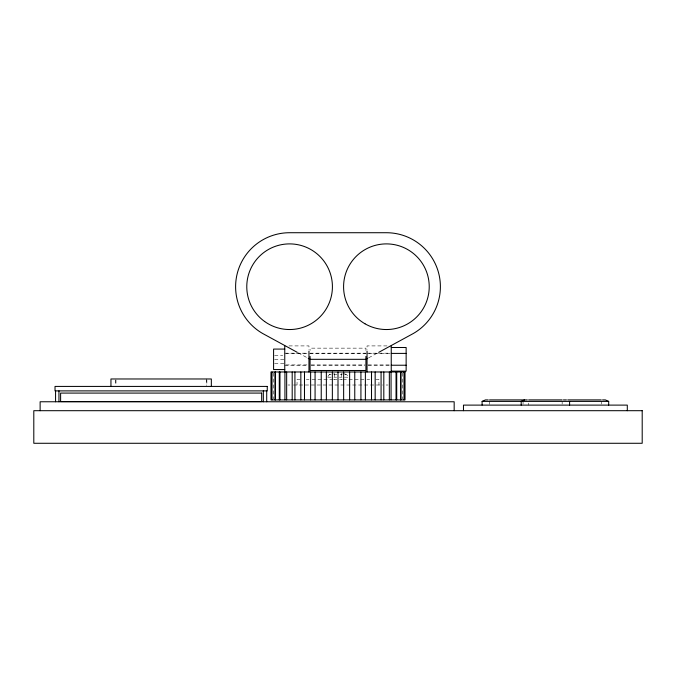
<?xml version="1.0" encoding="UTF-8"?>
<svg xmlns="http://www.w3.org/2000/svg" width="676" height="676" viewBox="0 0 676 676"><rect width="100%" height="100%" fill="white"/><g stroke="black" fill="none" stroke-linecap="round" stroke-linejoin="round"><path stroke-width="0.51" stroke-dasharray="3.38 2.54" d="M327.902 376.49L329.44 374.394L333.31 373.498M368.665 357.824L377.791 352.855M288.965 345.909L308.957 345.909L308.957 349.838M387.035 345.909L367.043 345.909L367.043 349.838M284.757 353.176L295.277 353.176M296.333 353.176L307.91 353.176M310.073 353.176L365.927 353.176M367.043 353.176L377.563 353.176M378.619 353.176L390.196 353.176M285.813 353.734L391.243 353.734M274.6 355.289L282.729 355.289M274.6 359.319L284.757 359.319M274.6 363.35L284.757 363.35M285.813 364.905L309.008 364.905M311.112 364.905L364.888 364.905M368.048 364.905L391.243 364.905M284.757 365.462L307.91 365.462M311.129 365.462L364.871 365.462M368.09 365.462L390.196 365.462M329.44 374.394L331.206 374.394M333.716 374.394L336.885 374.394M340.214 374.394L342.284 374.394M344.794 374.394L346.56 374.394L348.098 376.49M327.75 377.191L331.544 377.191M333.936 377.191L336.614 377.191M339.386 377.191L342.064 377.191M344.456 377.191L348.25 377.191M300.161 379.422L297.043 379.422L297.043 385.007M306.338 379.422L309.042 379.422M312.016 379.422L332.989 379.422M333.657 379.422L342.343 379.422M343.011 379.422L363.984 379.422M366.958 379.422L369.662 379.422M375.839 379.422L378.957 379.422L378.957 385.007M287.976 385.007L289.903 385.007M293.426 385.007L382.574 385.007M386.097 385.007L388.024 385.007M342.69 373.498L346.56 374.394M298.209 352.855L307.335 357.824M601.243 401.02L601.243 404.087M562.145 401.02L562.145 404.087M528.64 403.031L528.64 405.11M523.055 401.02L523.055 404.087M489.542 401.02L489.542 405.11M402.541 373.008L402.541 398.865M365.927 350.455L365.927 348.148L310.073 348.148L310.073 350.455M341.726 373.279L341.726 379.422M334.274 373.279L334.274 379.422M273.459 373.008L273.459 398.865M206.864 379.904L206.864 385.489M206.307 378.974L206.307 385.489M115.976 379.904L115.976 385.489M115.419 379.904L115.419 385.489"/><path stroke-width="1.01" d="M367.752 358.322L365.927 359.319L310.073 359.319L308.248 358.322M378.704 352.357L413.399 333.462A53.987 53.987 0 0 0 386.402 232.721L289.598 232.721A53.987 53.987 0 0 0 262.601 333.462L297.296 352.357M482.098 405.11L482.098 401.392L485.444 399.905L488.241 399.905M521.188 405.11L521.188 401.392L524.542 399.905M391.243 347.498L406.141 347.498L406.141 371.141L391.243 371.141M284.757 349.078L273.586 349.078L273.586 369.552L284.757 369.552M391.243 353.404L406.141 353.404M391.243 365.226L406.141 365.226M489.542 399.905L527.331 399.905M528.64 399.905L562.145 399.905M563.446 399.905L566.429 399.905M567.73 399.905L601.243 399.905M602.544 399.905L605.341 399.905L608.687 401.392L608.687 405.11M482.098 401.392L521.027 401.392M521.188 401.392L569.598 401.392L569.598 405.11M569.758 401.392L608.687 401.392M627.303 410.695L627.303 405.11L463.474 405.11L463.474 410.695M454.171 410.695L454.171 401.764L40.129 401.764L40.129 410.695M404.003 371.977L404.003 399.905M400.978 371.977L400.978 399.905M400.581 371.977L400.581 399.905M396.719 371.977L396.719 399.905M396.043 371.977L396.043 399.905M391.243 345.909L391.243 371.977M391.066 371.977L391.066 399.905M389.342 371.977L389.342 399.905M383.807 371.977L383.807 399.905M381.078 371.977L381.078 399.905M375.163 371.977L375.163 399.905M371.513 371.977L371.513 399.905M367.043 351.157L367.043 371.977M365.927 356.429L365.927 370.49L310.073 370.49L310.073 356.429M365.378 371.977L365.378 399.905M360.925 371.977L360.925 399.905M354.765 371.977L354.765 399.905M349.636 371.977L349.636 399.905M343.645 371.977L343.645 399.905M338 371.977L338 399.905M332.355 371.977L332.355 399.905M326.364 371.977L326.364 399.905M321.235 371.977L321.235 399.905M315.075 371.977L315.075 399.905M310.622 371.977L310.622 399.905M308.957 351.157L308.957 371.977M304.487 371.977L304.487 399.905M300.837 371.977L300.837 399.905M294.922 371.977L294.922 399.905M292.193 371.977L292.193 399.905M286.658 371.977L286.658 399.905M284.934 371.977L284.934 399.905M284.757 345.909L284.757 371.977M279.957 371.977L279.957 399.905M279.281 371.977L279.281 399.905M275.419 371.977L275.419 399.905M275.022 371.977L275.022 399.905M271.997 371.977L271.997 399.905M266.707 390.889L266.707 401.764M263.336 390.889L263.336 401.764M211.334 386.418L211.334 378.974L110.949 378.974L110.949 386.418M58.947 390.889L58.947 401.764M55.567 390.889L55.567 401.764M405.017 371.977L270.983 371.977L270.983 399.905L405.017 399.905L405.017 371.977M267.257 386.418L55.026 386.418L55.026 390.889L267.257 390.889L267.257 386.418M261.671 393.086L60.612 393.086L60.612 401.578L261.671 401.578L261.671 393.086M642.2 410.695L33.8 410.695L33.8 443.279L642.2 443.279L642.2 410.695M364.998 323.796A42.816 42.816 0 0 0 429.226 286.709A42.816 42.816 0 0 0 364.998 249.63A42.816 42.816 0 0 0 364.998 323.796M264.654 321.514A42.816 42.816 0 0 0 332.212 290.908A42.816 42.816 0 0 0 271.921 247.712A42.816 42.816 0 0 0 264.654 321.514"/></g></svg>
